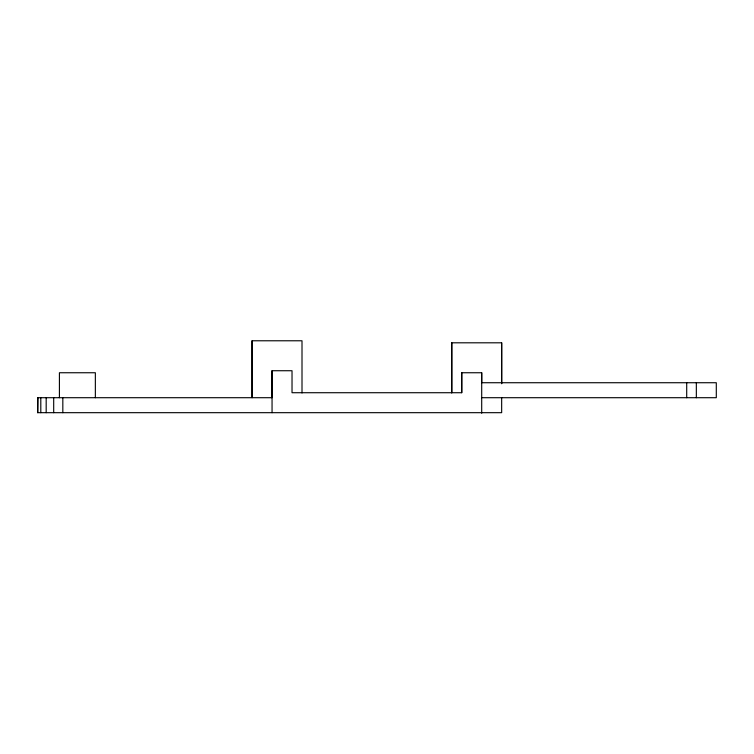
<?xml version="1.0" encoding="UTF-8"?>
<svg xmlns="http://www.w3.org/2000/svg" width="754" height="754" viewBox="0 0 754 754"><rect width="100%" height="100%" fill="white"/><g stroke="black" fill="none" stroke-linecap="round" stroke-linejoin="round"><path stroke-width="1.13" d="M252.09 340.78L252.09 397.603L252.09 340.78L302.005 340.78L302.005 392.966M481.702 413.22L481.702 397.707L716.3 397.707L716.3 382.73L481.702 382.73L481.702 372.749L461.731 372.749L461.731 392.721L292.024 392.721L292.024 370.732L272.053 370.732L272.053 397.707L37.7 397.707L37.7 412.683L501.664 412.683L501.664 397.537M451.75 392.721L451.75 342.806L501.664 342.806L501.664 383.569M481.702 397.707L481.702 372.749M501.664 383.692L501.664 342.806M686.706 397.707L686.706 382.73M696.338 397.707L696.338 382.73M37.7 412.683L37.907 397.707M461.731 372.749L461.731 392.721M451.75 342.806L451.75 392.881M272.053 370.732L272.053 412.674M95.353 397.707L95.353 372.749L59.415 372.749L59.415 397.707M62.827 397.707L62.827 412.674M53.694 397.707L53.694 412.674M46.182 397.707L46.182 412.674M40.801 397.707L40.801 412.674"/></g></svg>
